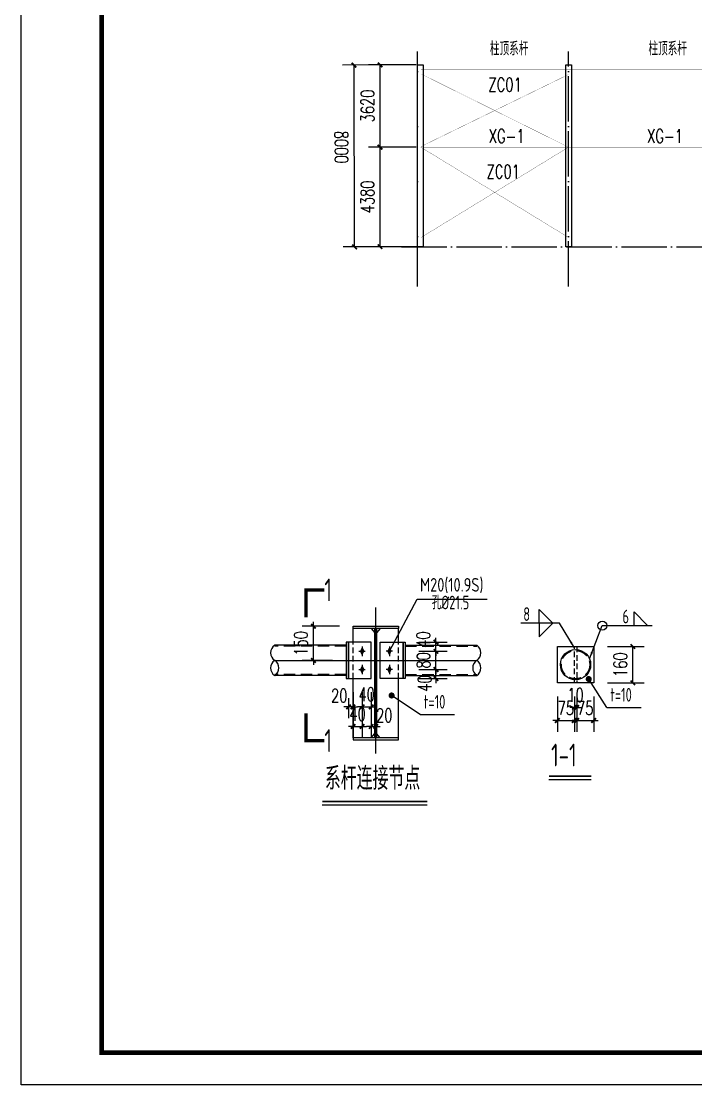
# Model space of a CAD drawing. Extents: x 180850 to 1400258, y 48356 to 327067.
# Drawn here: x 797005 to 826690, y 136382 to 183172 of the extents above; entities that cross this region are included whole.
import ezdxf
from ezdxf.enums import TextEntityAlignment as Align

# ---------------------------------------------------------------- set-up
doc = ezdxf.new("R2010")
doc.units = 0
doc.header["$LTSCALE"] = 1000
for name, pattern in [('DASH', [0.35, 0.25, -0.1]), ('DASHED', [0.75, 0.5, -0.25]), ('DOTE', [2.42, 2, -0.2, 0.02, -0.2])]:
    doc.linetypes.add(name, pattern=pattern)
for name, color, linetype in [('AXIS', 3, 'Continuous'), ('BOLT', 251, 'Continuous'), ('DOTE', 1, 'Continuous'), ('GL', 150, 'Continuous'), ('GZ', 50, 'Continuous'), ('NUM', 7, 'Continuous'), ('PUB_DIM', 3, 'Continuous'), ('PUB_TEXT', 7, 'Continuous'), ('PUB_TITLE', 4, 'Continuous'), ('PZ', 202, 'Continuous'), ('SC', 3, 'Continuous'), ('TEXT', 7, 'Continuous'), ('THIN', 7, 'Continuous'), ('WELD', 7, 'Continuous'), ('XG', 6, 'Continuous')]:
    doc.layers.add(name, color=color, linetype=linetype)
doc.styles.add('_TCH_DIM', font='SIMPLEX', dxfattribs={"bigfont": 'GBCBIG'})
doc.styles.add('_TCH_DIM_T3', font='SIMPLEX', dxfattribs={"width": 0.705882, "bigfont": 'GBCBIG'})
doc.styles.get("Standard").update_dxf_attribs({"font": 'gbenor.shx', "bigfont": 'gbcbig.shx'})
doc.styles.add('TSSD_Label', font='tssdeng.shx', dxfattribs={"width": 0.7, "bigfont": 'hztxt.shx'})
doc.styles.add('TSSD_Norm', font='tssdeng.shx', dxfattribs={"bigfont": 'hztxt.shx'})
doc.dimstyles.new('_TCH_ARCH&&200', dxfattribs={"dimtxt": 595, "dimasz": 200, "dimexe": 500, "dimexo": 600, "dimgap": 252.5, "dimtad": 1, "dimdec": 0, "dimzin": 0, "dimdsep": 46, "dimtxsty": '_TCH_DIM_T3', "dimblk": 'ARCHTICK', "dimcen": 0.09, "dimclrt": 7, "dimazin": 2, "dimtfac": 1, "dimtdec": 0, "dimtix": 1, "dimtmove": 2, "dimatfit": 3, "dimfxl": 1, "dimtolj": 1, "dimtzin": 0, "dimarcsym": 0})
doc.dimstyles.new('TCH-200-1', dxfattribs={"dimtxt": 595, "dimasz": 200, "dimexe": 500, "dimexo": 600, "dimgap": 252.5, "dimtad": 1, "dimdec": 0, "dimzin": 0, "dimdsep": 46, "dimtxsty": '_TCH_DIM_T3', "dimblk": 'ARCHTICK', "dimcen": 0.09, "dimclrd": 3, "dimclre": 3, "dimclrt": 7, "dimazin": 2, "dimtfac": 1, "dimtdec": 0, "dimtix": 1, "dimtmove": 2, "dimatfit": 3, "dimfxl": 1, "dimtolj": 1, "dimtzin": 0, "dimarcsym": 0})
doc.dimstyles.new('TSSD_LEADER_STYLE_300.0', dxfattribs={"dimtxt": 0.18, "dimasz": 300, "dimexe": 0.18, "dimexo": 0.0625, "dimgap": 0.09, "dimtad": 0, "dimtih": 1, "dimtoh": 1, "dimdec": 4, "dimzin": 0, "dimdsep": 46, "dimtxsty": 'Standard', "dimcen": 0.09, "dimadec": 0, "dimazin": 0, "dimtfac": 1, "dimtdec": 4, "dimtofl": 0, "dimtmove": 0, "dimatfit": 3, "dimfxl": 1, "dimtolj": 1, "dimtzin": 0, "dimarcsym": 0})

# ---------------------------------------------------------------- blocks, each defined once
blk = doc.blocks.new('_WELD004')
at = {"color": 0, "linetype": 'ByBlock'}
for p, q in [((0, 1), (1, 0)), ((0, 0), (0, 1))]:
    blk.add_line(p, q, dxfattribs=at)
blk = doc.blocks.new('_WELD003')
at = {"color": 0, "linetype": 'ByBlock'}
blk.add_circle((0, 0), 0.5, dxfattribs=at)
blk = doc.blocks.new('_ArchTick')
at = {"color": 0, "linetype": 'ByBlock', "const_width": 0.4}
blk.add_lwpolyline([(-0.5, -0.5), (0.5, 0.5)], dxfattribs=at)
blk = doc.blocks.new('*D1627')
at = {"layer": 'AXIS', "color": 3, "lineweight": -2, "transparency": 16777216}
for p, q in [((821450, 153464), (821450, 151906)), ((822200, 153464), (822200, 151906)), ((821450, 152406), (821250, 152406)), ((821450, 152406), (822200, 152406)), ((822200, 152406), (822400, 152406))]:
    blk.add_line(p, q, dxfattribs=at)
at = {"layer": 'Defpoints', "color": 0, "transparency": 16777216}
for p in [(821450, 154064), (822200, 154064), (822200, 152406)]:
    blk.add_point(p, dxfattribs=at)
at = {"layer": 'AXIS', "color": 3, "lineweight": -2, "transparency": 16777216, "xscale": 200, "yscale": 200, "zscale": 200}
blk.add_blockref('_ArchTick', (821450, 152406), dxfattribs=at)
at = {"layer": 'AXIS', "color": 3, "lineweight": -2, "transparency": 16777216, "xscale": 200, "yscale": 200, "zscale": 200, "rotation": 180}
blk.add_blockref('_ArchTick', (822200, 152406), dxfattribs=at)
at = {"layer": 'AXIS', "color": 7, "transparency": 16777216, "insert": (821825, 152956), "char_height": 595, "attachment_point": 5, "style": '_TCH_DIM_T3'}
blk.add_mtext('\\A1;75', dxfattribs=at)
blk = doc.blocks.new('*D1628')
at = {"layer": 'AXIS', "color": 3, "lineweight": -2, "transparency": 16777216}
for p, q in [((821350, 153464), (821350, 152483)), ((821450, 153464), (821450, 152483)), ((821350, 152983), (821150, 152983)), ((821350, 152983), (821450, 152983)), ((821450, 152983), (821650, 152983))]:
    blk.add_line(p, q, dxfattribs=at)
at = {"layer": 'Defpoints', "color": 0, "transparency": 16777216}
for p in [(821350, 154064), (821450, 154064), (821450, 152983)]:
    blk.add_point(p, dxfattribs=at)
at = {"layer": 'AXIS', "color": 3, "lineweight": -2, "transparency": 16777216, "xscale": 200, "yscale": 200, "zscale": 200}
blk.add_blockref('_ArchTick', (821350, 152983), dxfattribs=at)
at = {"layer": 'AXIS', "color": 3, "lineweight": -2, "transparency": 16777216, "xscale": 200, "yscale": 200, "zscale": 200, "rotation": 180}
blk.add_blockref('_ArchTick', (821450, 152983), dxfattribs=at)
at = {"layer": 'AXIS', "color": 7, "transparency": 16777216, "insert": (821400, 153533), "char_height": 595, "attachment_point": 5, "style": '_TCH_DIM_T3'}
blk.add_mtext('\\A1;10', dxfattribs=at)
blk = doc.blocks.new('*D1629')
at = {"layer": 'AXIS', "color": 3, "lineweight": -2, "transparency": 16777216}
for p, q in [((822800, 155664), (824421, 155664)), ((823921, 154064), (823921, 155664)), ((822804, 154064), (824421, 154064))]:
    blk.add_line(p, q, dxfattribs=at)
at = {"layer": 'Defpoints', "color": 0, "transparency": 16777216}
for p in [(822200, 155664), (823921, 155664), (822204, 154064)]:
    blk.add_point(p, dxfattribs=at)
at = {"layer": 'AXIS', "color": 3, "lineweight": -2, "transparency": 16777216, "xscale": 200, "yscale": 200, "zscale": 200}
for p, rotation in [((823921, 155664), 90), ((823921, 154064), 270)]:
    blk.add_blockref('_ArchTick', p, dxfattribs=dict(at, rotation=rotation))
at = {"layer": 'AXIS', "color": 7, "transparency": 16777216, "insert": (823371, 154864), "char_height": 595, "attachment_point": 5, "rotation": 90, "style": '_TCH_DIM_T3'}
blk.add_mtext('\\A1;160', dxfattribs=at)
blk = doc.blocks.new('*D1630')
at = {"layer": 'AXIS', "color": 3, "lineweight": -2, "transparency": 16777216}
for p, q in [((820600, 153464), (820600, 151906)), ((821350, 153464), (821350, 151906)), ((820600, 152406), (820400, 152406)), ((820600, 152406), (821350, 152406)), ((821350, 152406), (821550, 152406))]:
    blk.add_line(p, q, dxfattribs=at)
at = {"layer": 'Defpoints', "color": 0, "transparency": 16777216}
for p in [(820600, 154064), (821350, 154064), (821350, 152406)]:
    blk.add_point(p, dxfattribs=at)
at = {"layer": 'AXIS', "color": 3, "lineweight": -2, "transparency": 16777216, "xscale": 200, "yscale": 200, "zscale": 200}
blk.add_blockref('_ArchTick', (820600, 152406), dxfattribs=at)
at = {"layer": 'AXIS', "color": 3, "lineweight": -2, "transparency": 16777216, "xscale": 200, "yscale": 200, "zscale": 200, "rotation": 180}
blk.add_blockref('_ArchTick', (821350, 152406), dxfattribs=at)
at = {"layer": 'AXIS', "color": 7, "transparency": 16777216, "insert": (820975, 152956), "char_height": 595, "attachment_point": 5, "style": '_TCH_DIM_T3'}
blk.add_mtext('\\A1;75', dxfattribs=at)
blk = doc.blocks.new('*D1638')
at = {"layer": 'AXIS', "color": 3, "lineweight": -2, "transparency": 16777216}
for p, q in [((811607, 153651), (811607, 152505)), ((811407, 153005), (811207, 153005)), ((811407, 153387), (811407, 152505)), ((811607, 153005), (811407, 153005)), ((811607, 153005), (811807, 153005))]:
    blk.add_line(p, q, dxfattribs=at)
at = {"layer": 'Defpoints', "color": 0, "transparency": 16777216}
for p in [(811407, 153987), (811607, 154251), (811407, 153005)]:
    blk.add_point(p, dxfattribs=at)
at = {"layer": 'AXIS', "color": 3, "lineweight": -2, "transparency": 16777216, "xscale": 200, "yscale": 200, "zscale": 200}
blk.add_blockref('_ArchTick', (811407, 153005), dxfattribs=at)
at = {"layer": 'AXIS', "color": 3, "lineweight": -2, "transparency": 16777216, "xscale": 200, "yscale": 200, "zscale": 200, "rotation": 180}
blk.add_blockref('_ArchTick', (811607, 153005), dxfattribs=at)
at = {"layer": 'AXIS', "color": 7, "transparency": 16777216, "insert": (811001, 153505), "char_height": 595, "attachment_point": 5, "style": '_TCH_DIM_T3'}
blk.add_mtext('\\A1;20', dxfattribs=at)
blk = doc.blocks.new('*D1639')
at = {"layer": 'AXIS', "color": 3, "lineweight": -2, "transparency": 16777216}
for p, q in [((809863, 156551), (809863, 156751)), ((811007, 156551), (809363, 156551)), ((809863, 155051), (809863, 156551)), ((810707, 155051), (809363, 155051)), ((809863, 155051), (809863, 154851))]:
    blk.add_line(p, q, dxfattribs=at)
at = {"layer": 'Defpoints', "color": 0, "transparency": 16777216}
for p in [(809863, 156551), (811607, 156551), (811307, 155051)]:
    blk.add_point(p, dxfattribs=at)
at = {"layer": 'AXIS', "color": 3, "lineweight": -2, "transparency": 16777216, "xscale": 200, "yscale": 200, "zscale": 200}
for p, rotation in [((809863, 156551), 270), ((809863, 155051), 90)]:
    blk.add_blockref('_ArchTick', p, dxfattribs=dict(at, rotation=rotation))
at = {"layer": 'AXIS', "color": 7, "transparency": 16777216, "insert": (809313, 155801), "char_height": 595, "attachment_point": 5, "rotation": 90, "style": '_TCH_DIM_T3'}
blk.add_mtext('\\A1;150', dxfattribs=at)
blk = doc.blocks.new('*D1640')
at = {"layer": 'AXIS', "color": 3, "lineweight": -2, "transparency": 16777216}
for p, q in [((814507, 155451), (815757, 155451)), ((815257, 155451), (815257, 155651)), ((815257, 154651), (815257, 155451)), ((814507, 154651), (815757, 154651)), ((815257, 154651), (815257, 154451))]:
    blk.add_line(p, q, dxfattribs=at)
at = {"layer": 'Defpoints', "color": 0, "transparency": 16777216}
for p in [(813907, 155451), (815257, 155451), (813907, 154651)]:
    blk.add_point(p, dxfattribs=at)
at = {"layer": 'AXIS', "color": 3, "lineweight": -2, "transparency": 16777216, "xscale": 200, "yscale": 200, "zscale": 200}
for p, rotation in [((815257, 155451), 270), ((815257, 154651), 90)]:
    blk.add_blockref('_ArchTick', p, dxfattribs=dict(at, rotation=rotation))
at = {"layer": 'AXIS', "color": 7, "transparency": 16777216, "insert": (814707, 155051), "char_height": 595, "attachment_point": 5, "rotation": 90, "style": '_TCH_DIM_T3'}
blk.add_mtext('\\A1;80', dxfattribs=at)
blk = doc.blocks.new('*D1641')
at = {"layer": 'AXIS', "color": 3, "lineweight": -2, "transparency": 16777216}
for p, q in [((814507, 155851), (815757, 155851)), ((815257, 155851), (815257, 156051)), ((815257, 155451), (815257, 155851)), ((814507, 155451), (815757, 155451)), ((815257, 155451), (815257, 155251))]:
    blk.add_line(p, q, dxfattribs=at)
at = {"layer": 'Defpoints', "color": 0, "transparency": 16777216}
for p in [(813907, 155851), (815257, 155851), (813907, 155451)]:
    blk.add_point(p, dxfattribs=at)
at = {"layer": 'AXIS', "color": 3, "lineweight": -2, "transparency": 16777216, "xscale": 200, "yscale": 200, "zscale": 200}
for p, rotation in [((815257, 155851), 270), ((815257, 155451), 90)]:
    blk.add_blockref('_ArchTick', p, dxfattribs=dict(at, rotation=rotation))
at = {"layer": 'AXIS', "color": 7, "transparency": 16777216, "insert": (814699, 155968), "char_height": 595, "attachment_point": 5, "rotation": 90, "style": '_TCH_DIM_T3'}
blk.add_mtext('\\A1;40', dxfattribs=at)
blk = doc.blocks.new('*D1642')
at = {"layer": 'AXIS', "color": 3, "lineweight": -2, "transparency": 16777216}
for p, q in [((814507, 154651), (815757, 154651)), ((815257, 154651), (815257, 154851)), ((815257, 154251), (815257, 154651)), ((814507, 154251), (815757, 154251)), ((815257, 154251), (815257, 154051))]:
    blk.add_line(p, q, dxfattribs=at)
at = {"layer": 'Defpoints', "color": 0, "transparency": 16777216}
for p in [(813907, 154651), (815257, 154651), (813907, 154251)]:
    blk.add_point(p, dxfattribs=at)
at = {"layer": 'AXIS', "color": 3, "lineweight": -2, "transparency": 16777216, "xscale": 200, "yscale": 200, "zscale": 200}
for p, rotation in [((815257, 154651), 270), ((815257, 154251), 90)]:
    blk.add_blockref('_ArchTick', p, dxfattribs=dict(at, rotation=rotation))
at = {"layer": 'AXIS', "color": 7, "transparency": 16777216, "insert": (814760, 154036), "char_height": 595, "attachment_point": 5, "rotation": 90, "style": '_TCH_DIM_T3'}
blk.add_mtext('\\A1;40', dxfattribs=at)
blk = doc.blocks.new('*D1643')
at = {"layer": 'AXIS', "color": 3, "lineweight": -2, "transparency": 16777216}
for p, q in [((812407, 153651), (812407, 151647)), ((812607, 153651), (812607, 151647)), ((812407, 152147), (812207, 152147)), ((812407, 152147), (812607, 152147)), ((812607, 152147), (812807, 152147))]:
    blk.add_line(p, q, dxfattribs=at)
at = {"layer": 'Defpoints', "color": 0, "transparency": 16777216}
for p in [(812407, 154251), (812607, 154251), (812607, 152147)]:
    blk.add_point(p, dxfattribs=at)
at = {"layer": 'AXIS', "color": 3, "lineweight": -2, "transparency": 16777216, "xscale": 200, "yscale": 200, "zscale": 200}
blk.add_blockref('_ArchTick', (812407, 152147), dxfattribs=at)
at = {"layer": 'AXIS', "color": 3, "lineweight": -2, "transparency": 16777216, "xscale": 200, "yscale": 200, "zscale": 200, "rotation": 180}
blk.add_blockref('_ArchTick', (812607, 152147), dxfattribs=at)
at = {"layer": 'AXIS', "color": 7, "transparency": 16777216, "insert": (812981, 152632), "char_height": 595, "attachment_point": 5, "style": '_TCH_DIM_T3'}
blk.add_mtext('\\A1;20', dxfattribs=at)
blk = doc.blocks.new('*D1644')
at = {"layer": 'AXIS', "color": 3, "lineweight": -2, "transparency": 16777216}
for p, q in [((812007, 153651), (812007, 152505)), ((812407, 153651), (812407, 152505)), ((812007, 153005), (811807, 153005)), ((812007, 153005), (812407, 153005)), ((812407, 153005), (812607, 153005))]:
    blk.add_line(p, q, dxfattribs=at)
at = {"layer": 'Defpoints', "color": 0, "transparency": 16777216}
for p in [(812007, 154251), (812407, 154251), (812407, 153005)]:
    blk.add_point(p, dxfattribs=at)
at = {"layer": 'AXIS', "color": 3, "lineweight": -2, "transparency": 16777216, "xscale": 200, "yscale": 200, "zscale": 200}
blk.add_blockref('_ArchTick', (812007, 153005), dxfattribs=at)
at = {"layer": 'AXIS', "color": 3, "lineweight": -2, "transparency": 16777216, "xscale": 200, "yscale": 200, "zscale": 200, "rotation": 180}
blk.add_blockref('_ArchTick', (812407, 153005), dxfattribs=at)
at = {"layer": 'AXIS', "color": 7, "transparency": 16777216, "insert": (812207, 153555), "char_height": 595, "attachment_point": 5, "style": '_TCH_DIM_T3'}
blk.add_mtext('\\A1;40', dxfattribs=at)
blk = doc.blocks.new('*D1645')
at = {"layer": 'AXIS', "color": 3, "lineweight": -2, "transparency": 16777216}
for p, q in [((811607, 153651), (811607, 151647)), ((812007, 153651), (812007, 151647)), ((811607, 152147), (811407, 152147)), ((811607, 152147), (812007, 152147)), ((812007, 152147), (812207, 152147))]:
    blk.add_line(p, q, dxfattribs=at)
at = {"layer": 'Defpoints', "color": 0, "transparency": 16777216}
for p in [(811607, 154251), (812007, 154251), (812007, 152147)]:
    blk.add_point(p, dxfattribs=at)
at = {"layer": 'AXIS', "color": 3, "lineweight": -2, "transparency": 16777216, "xscale": 200, "yscale": 200, "zscale": 200}
blk.add_blockref('_ArchTick', (811607, 152147), dxfattribs=at)
at = {"layer": 'AXIS', "color": 3, "lineweight": -2, "transparency": 16777216, "xscale": 200, "yscale": 200, "zscale": 200, "rotation": 180}
blk.add_blockref('_ArchTick', (812007, 152147), dxfattribs=at)
at = {"layer": 'AXIS', "color": 7, "transparency": 16777216, "insert": (811807, 152697), "char_height": 595, "attachment_point": 5, "style": '_TCH_DIM_T3'}
blk.add_mtext('\\A1;40', dxfattribs=at)
blk = doc.blocks.new('*D1652')
at = {"layer": 'AXIS', "color": 0, "lineweight": -2, "transparency": 16777216}
for p, q in [((814389, 181252), (811150, 181242)), ((811675, 173243), (811650, 181243)), ((814414, 173252), (811175, 173242))]:
    blk.add_line(p, q, dxfattribs=at)
at = {"layer": 'Defpoints', "color": 0, "transparency": 16777216}
for p in [(811650, 181243), (814989, 181254), (815014, 173254)]:
    blk.add_point(p, dxfattribs=at)
at = {"layer": 'AXIS', "color": 0, "lineweight": -2, "transparency": 16777216, "xscale": 200, "yscale": 200, "zscale": 200}
for p, rotation in [((811650, 181243), 90.17904874766555), ((811675, 173243), 270.1790487476655)]:
    blk.add_blockref('_ArchTick', p, dxfattribs=dict(at, rotation=rotation))
at = {"layer": 'AXIS', "color": 7, "transparency": 16777216, "insert": (811099, 177634), "char_height": 595, "attachment_point": 5, "rotation": 270.179, "style": '_TCH_DIM_T3'}
blk.add_mtext('\\A1;8000', dxfattribs=at)
blk = doc.blocks.new('*D1653')
at = {"layer": 'AXIS', "color": 0, "lineweight": -2, "transparency": 16777216}
for p, q in [((814389, 177634), (812295, 177634)), ((812795, 173254), (812795, 177634)), ((814389, 173254), (812295, 173254))]:
    blk.add_line(p, q, dxfattribs=at)
at = {"layer": 'Defpoints', "color": 0, "transparency": 16777216}
for p in [(812795, 177634), (814989, 177634), (814989, 173254)]:
    blk.add_point(p, dxfattribs=at)
at = {"layer": 'AXIS', "color": 0, "lineweight": -2, "transparency": 16777216, "xscale": 200, "yscale": 200, "zscale": 200}
for p, rotation in [((812795, 177634), 90), ((812795, 173254), 270)]:
    blk.add_blockref('_ArchTick', p, dxfattribs=dict(at, rotation=rotation))
at = {"layer": 'AXIS', "color": 7, "transparency": 16777216, "insert": (812245, 175444), "char_height": 595, "attachment_point": 5, "rotation": 90, "style": '_TCH_DIM_T3'}
blk.add_mtext('\\A1;4380', dxfattribs=at)
blk = doc.blocks.new('*D1654')
at = {"layer": 'AXIS', "color": 0, "lineweight": -2, "transparency": 16777216}
for p, q in [((814389, 181254), (812295, 181254)), ((812795, 177634), (812795, 181254)), ((814389, 177634), (812295, 177634))]:
    blk.add_line(p, q, dxfattribs=at)
at = {"layer": 'Defpoints', "color": 0, "transparency": 16777216}
for p in [(812795, 181254), (814989, 181254), (814989, 177634)]:
    blk.add_point(p, dxfattribs=at)
at = {"layer": 'AXIS', "color": 0, "lineweight": -2, "transparency": 16777216, "xscale": 200, "yscale": 200, "zscale": 200}
for p, rotation in [((812795, 181254), 90), ((812795, 177634), 270)]:
    blk.add_blockref('_ArchTick', p, dxfattribs=dict(at, rotation=rotation))
at = {"layer": 'AXIS', "color": 7, "transparency": 16777216, "insert": (812245, 179444), "char_height": 595, "attachment_point": 5, "rotation": 90, "style": '_TCH_DIM_T3'}
blk.add_mtext('\\A1;3620', dxfattribs=at)

msp = doc.modelspace()

# ---------------------------------------------------------------- hatches: boundary and pattern name
at = {"layer": 'BOLT'}
for points in [[(812006.74, 155591.79), (811936.54, 155451.39), (812006.74, 155310.99), (812076.94, 155451.39)], [(813206.74, 155591.79), (813276.94, 155451.39), (813206.74, 155310.99), (813136.54, 155451.39)], [(812006.74, 154791.79), (811936.54, 154651.39), (812006.74, 154510.99), (812076.94, 154651.39)], [(813206.74, 154791.79), (813276.94, 154651.39), (813206.74, 154510.99), (813136.54, 154651.39)]]:
    msp.add_hatch(color=256, dxfattribs=at).paths.add_polyline_path(points)

# ---------------------------------------------------------------- linework, layer by layer
at = {"layer": 'AXIS'}
for p, q in [((813206.74, 155451.39), (814433.33, 157752.95)), ((814433.33, 157752.95), (817511.25, 157752.95)), ((822770.11, 152979.81), (821981.52, 154231.66)), ((814564.53, 152670.32), (813305.46, 153507.81)), ((814564.53, 152670.32), (816076.59, 152670.32)), ((822770.11, 152979.81), (824282.17, 152979.81))]:
    msp.add_line(p, q, dxfattribs=at)
at = {"layer": 'AXIS', "const_width": 133.33}
for points in [[(821914.85, 154231.66, 1), (822048.18, 154231.66, 1)], [(813238.79, 153507.81, 1), (813372.13, 153507.81, 1)]]:
    msp.add_lwpolyline(points, format="xyb", close=True, dxfattribs=at)
at = {"layer": 'BOLT'}
for p, q in [((811866.34, 155451.39), (812147.14, 155451.39)), ((812006.74, 155591.79), (811936.54, 155451.39)), ((812006.74, 155310.99), (811936.54, 155451.39)), ((812006.74, 155661.99), (812006.74, 155240.79)), ((812006.74, 155591.79), (812076.94, 155451.39)), ((812006.74, 155310.99), (812076.94, 155451.39)), ((813347.14, 155451.39), (813066.34, 155451.39)), ((813206.74, 155591.79), (813136.54, 155451.39)), ((813206.74, 155310.99), (813136.54, 155451.39)), ((813206.74, 155661.99), (813206.74, 155240.79)), ((813206.74, 155591.79), (813276.94, 155451.39)), ((813206.74, 155310.99), (813276.94, 155451.39)), ((811866.34, 154651.39), (812147.14, 154651.39)), ((812006.74, 154791.79), (811936.54, 154651.39)), ((812006.74, 154510.99), (811936.54, 154651.39)), ((812006.74, 154861.99), (812006.74, 154440.79)), ((812006.74, 154791.79), (812076.94, 154651.39)), ((812006.74, 154510.99), (812076.94, 154651.39)), ((813347.14, 154651.39), (813066.34, 154651.39)), ((813206.74, 154791.79), (813136.54, 154651.39)), ((813206.74, 154510.99), (813136.54, 154651.39)), ((813206.74, 154861.99), (813206.74, 154440.79)), ((813206.74, 154791.79), (813276.94, 154651.39)), ((813206.74, 154510.99), (813276.94, 154651.39))]:
    msp.add_line(p, q, dxfattribs=at)
at = {"layer": 'DOTE', "linetype": 'DOTE'}
for p, q in [((814444.17, 171503.86), (814444.17, 181843.13)), ((821094.17, 171503.86), (821094.17, 181843.13)), ((813738.52, 173253.86), (863816.17, 173253.86))]:
    msp.add_line(p, q, dxfattribs=at)
at = {"layer": 'DOTE'}
for p, q in [((812606.74, 150954.89), (812606.74, 157382.43)), ((808159.33, 155051.39), (817054.14, 155051.39))]:
    msp.add_line(p, q, dxfattribs=at)
at = {"layer": 'GL'}
for points in [[(811606.74, 156551.39), (813606.74, 156551.39), (813606.74, 156451.39), (811606.74, 156451.39)], [(812566.74, 156451.39), (812646.74, 156451.39), (812646.74, 151651.39), (812566.74, 151651.39)], [(811606.74, 151551.39), (813606.74, 151551.39), (813606.74, 151651.39), (811606.74, 151651.39)]]:
    msp.add_lwpolyline(points, close=True, dxfattribs=at)
at = {"layer": 'GZ'}
for points in [[(814444.17, 173253.86), (814444.17, 181253.86), (814694.17, 181253.86), (814694.17, 173253.86)], [(820972.17, 173253.86), (820972.17, 181253.86), (821222.17, 181253.86), (821222.17, 173253.86)]]:
    msp.add_lwpolyline(points, close=True, dxfattribs=at)
at = {"layer": 'NUM', "const_width": 75}
for points in [[(820226.58, 149958.63), (822088.31, 149958.63)], [(810255.42, 148847.87), (814871.29, 148847.87)]]:
    msp.add_lwpolyline(points, dxfattribs=at)
at = {"layer": 'NUM'}
for points in [[(820226.58, 149808.63), (822088.31, 149808.63)], [(810255.42, 148697.87), (814871.29, 148697.87)]]:
    msp.add_lwpolyline(points, dxfattribs=at)
at = {"layer": 'PUB_DIM', "const_width": 140}
for points in [[(809540.58, 156951.51), (809540.58, 158151.51), (810340.58, 158151.51)], [(809540.58, 152721.67), (809540.58, 151521.67), (810340.58, 151521.67)]]:
    msp.add_lwpolyline(points, dxfattribs=at)
at = {"layer": 'PUB_TITLE'}
msp.add_lwpolyline([(797005.45, 220381.89), (915934.63, 220381.89), (915934.63, 136381.97), (797005.45, 136381.97)], close=True, dxfattribs=at)
at = {"layer": 'PUB_TITLE', "const_width": 212.12}
msp.add_lwpolyline([(800540.8, 137796.11), (800540.8, 218967.75), (914520.49, 218967.75), (914520.49, 137796.11)], close=True, dxfattribs=at)
at = {"layer": 'PZ'}
for p, q in [((811606.74, 155851.39), (811606.74, 156451.39)), ((812412.08, 156451.39), (812566.74, 156268.43)), ((812801.39, 156451.39), (812646.74, 156268.43)), ((813606.74, 155851.39), (813606.74, 156451.39)), ((811606.74, 151651.39), (811606.74, 154251.39)), ((813606.74, 151651.39), (813606.74, 154251.39)), ((812412.08, 151651.39), (812566.74, 151834.36)), ((812801.39, 151651.39), (812646.74, 151834.36))]:
    msp.add_line(p, q, dxfattribs=at)
at = {"layer": 'PZ', "linetype": 'DASHED', "ltscale": 0.5}
for p, q in [((811606.74, 154251.39), (811606.74, 155851.39)), ((813606.74, 154251.39), (813606.74, 155851.39))]:
    msp.add_line(p, q, dxfattribs=at)
at = {"layer": 'PZ'}
for points in [[(811406.74, 155851.39), (811306.74, 155851.39), (811306.74, 154251.39), (811406.74, 154251.39)], [(812406.74, 155851.39), (811406.74, 155851.39), (811406.74, 154251.39), (812406.74, 154251.39)], [(812806.74, 155851.39), (813806.74, 155851.39), (813806.74, 154251.39), (812806.74, 154251.39)], [(813806.74, 155851.39), (813906.74, 155851.39), (813906.74, 154251.39), (813806.74, 154251.39)], [(820600.19, 155664.09), (822200.19, 155664.09), (822200.19, 154064.09), (820600.19, 154064.09)]]:
    msp.add_lwpolyline(points, close=True, dxfattribs=at)
at = {"layer": 'PZ', "linetype": 'DASHED', "ltscale": 0.5}
msp.add_lwpolyline([(821350.19, 155664.09), (821450.19, 155664.09), (821450.19, 154064.09), (821350.19, 154064.09)], close=True, dxfattribs=at)
at = {"layer": 'SC', "const_width": 10}
for points in [[(821100.58, 173654.22), (814588.44, 177633.86), (814803.33, 177761.61), (821094.17, 180830.94)], [(814594.17, 173654.22), (821091.17, 177633.86), (814601.61, 180854.55)]]:
    msp.add_lwpolyline(points, dxfattribs=at)
at = {"layer": 'WELD'}
for p, q in [((820689.24, 156689.05), (818997.99, 156689.05)), ((822579.29, 156581.78), (824773.59, 156581.78))]:
    msp.add_line(p, q, dxfattribs=at)
at = {"layer": 'XG'}
for p, q in [((811306.74, 155716.39), (808159.33, 155716.39)), ((813906.74, 155716.39), (817054.14, 155716.39)), ((811306.74, 154386.39), (808159.33, 154386.39)), ((813906.74, 154386.39), (817054.14, 154386.39))]:
    msp.add_line(p, q, dxfattribs=at)
at = {"layer": 'XG', "linetype": 'DASHED'}
for p, q in [((811306.74, 155676.39), (808159.33, 155676.39)), ((813906.74, 155676.39), (817054.14, 155676.39)), ((811306.74, 154426.39), (808159.33, 154426.39)), ((813906.74, 154426.39), (817054.14, 154426.39))]:
    msp.add_line(p, q, dxfattribs=at)
at = {"layer": 'XG', "linetype": 'DASH', "const_width": 10}
for points in [[(814594.17, 181053.86), (828094.17, 181053.86)], [(814719.17, 177633.86), (828094.17, 177633.86)]]:
    msp.add_lwpolyline(points, dxfattribs=at)
at = {"layer": 'XG'}
msp.add_circle((821400.19, 154864.09), 665, dxfattribs=at)
at = {"layer": 'XG', "linetype": 'DASHED'}
msp.add_circle((821400.19, 154864.09), 625, dxfattribs=at)
at = {"layer": 'XG'}
for centre, start, end in [((808374.36, 155383.89), 122.890409, 237.109591), ((816839.12, 155383.89), 302.890409, 57.109591), ((808374.36, 154718.89), 122.890409, 237.109591), ((807944.31, 154718.89), 302.890409, 57.109591), ((817269.17, 154718.89), 122.890409, 237.109591), ((816839.12, 154718.89), 302.890409, 57.109591)]:
    msp.add_arc(centre, 395.97, start, end, dxfattribs=at)

# ---------------------------------------------------------------- block references
at = {"layer": 'WELD'}
for name, p, xscale, yscale, zscale in [('_WELD004', (819797.99, 156689.05), 599.99985, 599.99985, 599.99985), ('_WELD003', (822579.29, 156581.78), 399.9999, 399.9999, 399.9999), ('_WELD004', (823973.59, 156581.78), 599.99985, 599.99985, 599.99985)]:
    msp.add_blockref(name, p, dxfattribs=dict(at, xscale=xscale, yscale=yscale, zscale=zscale))
at = {"layer": 'WELD', "xscale": -599.99985, "yscale": 599.99985, "zscale": 599.9998499999996, "rotation": 180}
msp.add_blockref('_WELD004', (819797.99, 156689.05), dxfattribs=at)

# ---------------------------------------------------------------- texts
at = {"layer": 'PUB_TEXT', "style": '_TCH_DIM', "width": 0.705882}
for s, p in [('柱顶系杆', (817631.44, 181667.54)), ('柱顶系杆', (824608.79, 181667.54)), ('ZC01', (817565.85, 180081.94)), ('XG-1', (817580.15, 177817.72)), ('XG-1', (824549.2, 177817.72)), ('ZC01', (817483.09, 176260.08))]:
    msp.add_text(s, height=600, dxfattribs=at).set_placement(p)
at = {"layer": 'TEXT', "style": 'TSSD_Label', "width": 0.7}
for p in [(810512.69, 158151.51), (810512.69, 151521.67)]:
    msp.add_text('1', height=1000, dxfattribs=at).set_placement(p, align=Align.MIDDLE_CENTER)
msp.add_text('孔%%c21.5', height=600, dxfattribs=at).set_placement((816723.26, 157118.01), align=Align.BOTTOM_RIGHT)
for s, p in [('8', (819097.99, 156789.05)), ('6', (823463.59, 156681.78))]:
    msp.add_text(s, height=600, dxfattribs=at).set_placement(p)
for s, height, p in [('t=10', 600, (814720.85, 152750.32)), ('t=10', 600, (822926.43, 153059.81)), ('1-1', 1000, (820323.5, 150087.86)), ('系杆连接节点', 1000, (810367.04, 149057.87))]:
    msp.add_text(s, height=height, dxfattribs=at).set_placement(p, align=Align.BOTTOM_LEFT)
at = {"layer": 'THIN', "style": 'TSSD_Norm', "width": 0.8}
msp.add_text('M20(10.9S)', height=600, dxfattribs=at).set_placement((817346.88, 157896.71), align=Align.BOTTOM_RIGHT)

# ---------------------------------------------------------------- dimensions: what is measured, and where the dimension line sits
at = {"layer": 'AXIS'}
dim = msp.add_linear_dim(base=(811649.51, 181243.43), p1=(815013.52, 173253.86), p2=(814988.52, 181253.86), angle=90.179049, dimstyle='_TCH_ARCH&&200', dxfattribs=at)
dim.commit()
dim.dimension.update_dxf_attribs({"geometry": '*D1652', "text_midpoint": (811099.48, 177633.86), "dimtype": 161})
for p1, p2, picture, middle in [((814988.52, 177633.86), (814988.52, 181253.86), '*D1654', (812244.76, 179443.86)), ((814988.52, 173253.86), (814988.52, 177633.86), '*D1653', (812244.76, 175443.86))]:
    dim = msp.add_aligned_dim(p1=p1, p2=p2, distance=2193.75, dimstyle='_TCH_ARCH&&200', dxfattribs=at)
    dim.commit()
    dim.dimension.update_dxf_attribs({"geometry": picture, "text_midpoint": middle})
for base, p1, p2, text, picture, middle in [((809863.22, 156551.39), (811306.74, 155051.39), (811606.74, 156551.39), '150', '*D1639', (809313.22, 155801.39)), ((815256.57, 155451.39), (813906.74, 154651.39), (813906.74, 155451.39), '80', '*D1640', (814706.57, 155051.39)), ((823921.17, 155664.09), (822203.66, 154064.09), (822200.19, 155664.09), '160', '*D1629', (823371.17, 154864.09))]:
    dim = msp.add_linear_dim(base=base, p1=p1, p2=p2, angle=90, text=text, dimstyle='TCH-200-1', dxfattribs=at)
    dim.commit()
    dim.dimension.update_dxf_attribs({"geometry": picture, "text_midpoint": middle})
for base, p1, p2, picture, middle in [((815256.57, 155851.39), (813906.74, 155451.39), (813906.74, 155851.39), '*D1641', (814698.81, 155967.76)), ((815256.57, 154651.39), (813906.74, 154251.39), (813906.74, 154651.39), '*D1642', (814759.85, 154035.85))]:
    dim = msp.add_linear_dim(base=base, p1=p1, p2=p2, angle=90, text='40', dimstyle='TCH-200-1', dxfattribs=at)
    dim.commit()
    dim.dimension.update_dxf_attribs({"geometry": picture, "text_midpoint": middle, "dimtype": 160})
for base, p1, p2, picture, middle in [((811406.74, 153005.31), (811606.74, 154251.39), (811406.74, 153986.78), '*D1638', (811001.47, 153505.31)), ((812606.74, 152147.49), (812406.74, 154251.39), (812606.74, 154251.39), '*D1643', (812980.61, 152631.62))]:
    dim = msp.add_linear_dim(base=base, p1=p1, p2=p2, text='20', dimstyle='TCH-200-1', dxfattribs=at)
    dim.commit()
    dim.dimension.update_dxf_attribs({"geometry": picture, "text_midpoint": middle, "dimtype": 160})
for base, p1, p2, text, picture, middle in [((812006.74, 152147.49), (811606.74, 154251.39), (812006.74, 154251.39), '40', '*D1645', (811806.74, 152697.49)), ((812406.74, 153005.31), (812006.74, 154251.39), (812406.74, 154251.39), '40', '*D1644', (812206.74, 153555.31)), ((821350.19, 152405.84), (820600.19, 154064.09), (821350.19, 154064.09), '75', '*D1630', (820975.19, 152955.84)), ((821450.19, 152982.53), (821350.19, 154064.09), (821450.19, 154064.09), '10', '*D1628', (821400.19, 153532.53)), ((822200.19, 152405.84), (821450.19, 154064.09), (822200.19, 154064.09), '75', '*D1627', (821825.19, 152955.84))]:
    dim = msp.add_linear_dim(base=base, p1=p1, p2=p2, text=text, dimstyle='TCH-200-1', dxfattribs=at)
    dim.commit()
    dim.dimension.update_dxf_attribs({"geometry": picture, "text_midpoint": middle})

# ---------------------------------------------------------------- leaders
at = {"layer": 'WELD'}
for points in [[(821350.19, 155597.4), (820689.24, 156689.05)], [(822013.54, 155121.03), (822579.29, 156581.78)]]:
    msp.add_leader(points, dimstyle='TSSD_LEADER_STYLE_300.0', dxfattribs=at)

doc.saveas('drawing.dxf')
